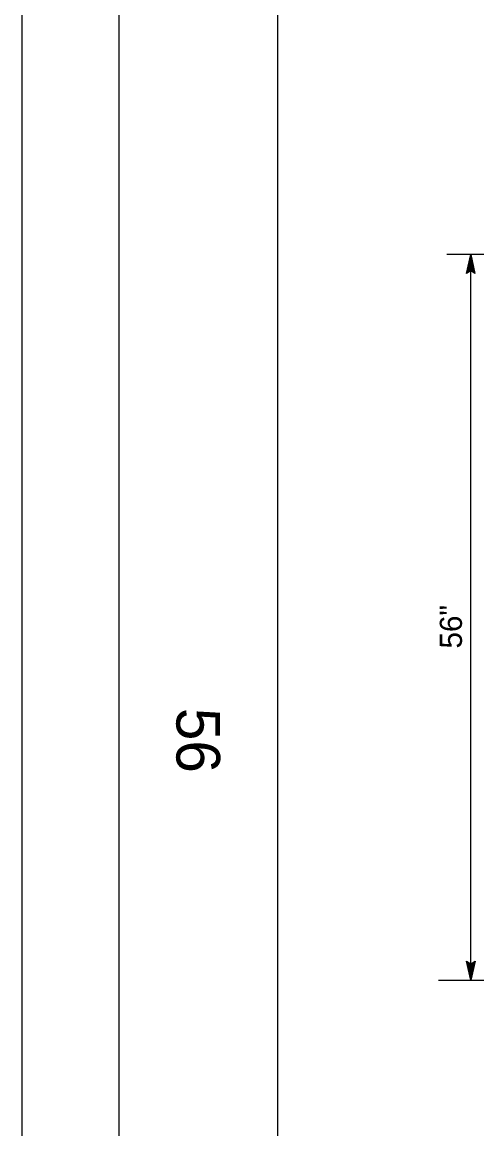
# Model space of a CAD drawing. Extents: x -894 to 866, y -476 to 714.
# Drawn here: x -894 to -750.5, y -2.3 to 346.9 of the extents above; entities that cross this region are included whole.
import ezdxf

# ---------------------------------------------------------------- set-up
doc = ezdxf.new("R2010")
doc.units = 0
for name, color, linetype in [('10 Sheet Format', 7, 'Continuous'), ('56 Stage 3 Anno', 7, 'Continuous'), ('57 Undefined', 7, 'Continuous'), ('60 Nongeo Data', 7, 'Continuous')]:
    doc.layers.add(name, color=color, linetype=linetype)

msp = doc.modelspace()

# ---------------------------------------------------------------- linework, layer by layer
at = {"layer": '10 Sheet Format'}
msp.add_line((-813.45, 643.96), (-813.45, -406.04), dxfattribs=at)
for points in [[(-894.04, 713.56), (865.96, 713.56), (865.96, -476.44), (-894.04, -476.44)], [(-863.43, 668.96), (836.57, 668.96), (836.57, -431.04), (-863.43, -431.04)], [(-863.43, 668.96), (836.57, 668.96), (836.57, -431.04), (-863.43, -431.04)]]:
    msp.add_lwpolyline(points, close=True, dxfattribs=at)
at = {"layer": '56 Stage 3 Anno'}
for p, q in [((-689.94, 273.57), (-759.96, 273.57)), ((-753.73, 267.57), (-752.39, 273.57)), ((-752.39, 44.57), (-752.39, 273.57)), ((-752.39, 273.57), (-752.39, 273.57)), ((-752.39, 273.57), (-751.06, 267.57)), ((-753.38, 267.78), (-752.4, 272.19)), ((-753.02, 268.02), (-752.4, 270.8)), ((-752.67, 268.19), (-752.4, 269.42)), ((-752.4, 270.8), (-751.77, 267.98)), ((-752.4, 269.42), (-752.13, 268.21)), ((-752.39, 272.17), (-751.42, 267.8)), ((-752.39, 268.37), (-753.73, 267.57)), ((-753.73, 267.57), (-753.73, 267.57)), ((-751.06, 267.57), (-752.39, 268.37)), ((-751.06, 267.57), (-751.06, 267.57)), ((-752.39, 44.57), (-753.72, 50.57)), ((-753.72, 50.57), (-753.72, 50.57)), ((-753.72, 50.57), (-752.39, 49.77)), ((-752.39, 44.57), (-753.72, 50.57)), ((-753.72, 50.57), (-753.72, 50.57)), ((-753.72, 50.57), (-752.39, 49.77)), ((-752.4, 45.96), (-753.37, 50.33)), ((-752.4, 45.96), (-753.37, 50.33)), ((-752.39, 47.33), (-753.02, 50.15)), ((-752.39, 47.33), (-753.02, 50.15)), ((-752.39, 48.71), (-752.66, 49.92)), ((-752.39, 48.71), (-752.66, 49.92)), ((-752.39, 49.77), (-751.05, 50.57)), ((-751.05, 50.57), (-752.39, 44.57)), ((-752.39, 49.77), (-751.05, 50.57)), ((-751.05, 50.57), (-752.39, 44.57)), ((-751.41, 50.35), (-752.39, 45.95)), ((-751.41, 50.35), (-752.39, 45.95)), ((-751.77, 50.12), (-752.39, 47.33)), ((-751.77, 50.12), (-752.39, 47.33)), ((-752.12, 49.94), (-752.39, 48.71)), ((-752.12, 49.94), (-752.39, 48.71)), ((-751.05, 50.57), (-751.05, 50.57)), ((-751.05, 50.57), (-751.05, 50.57)), ((-752.39, 44.57), (-752.39, 44.57)), ((-752.39, 44.57), (-752.39, 44.57))]:
    msp.add_line(p, q, dxfattribs=at)
at = {"layer": '60 Nongeo Data'}
msp.add_line((-762.58, 44.57), (-452.68, 44.57), dxfattribs=at)

# ---------------------------------------------------------------- texts
at = {"layer": '10 Sheet Format'}
msp.add_text('56', height=13.779, rotation=270, dxfattribs=at).set_placement((-845.33, 130.49))
at = {"layer": '57 Undefined'}
msp.add_text('56"', height=7, rotation=90, dxfattribs=at).set_placement((-755.18, 149.22))

doc.saveas('drawing.dxf')
